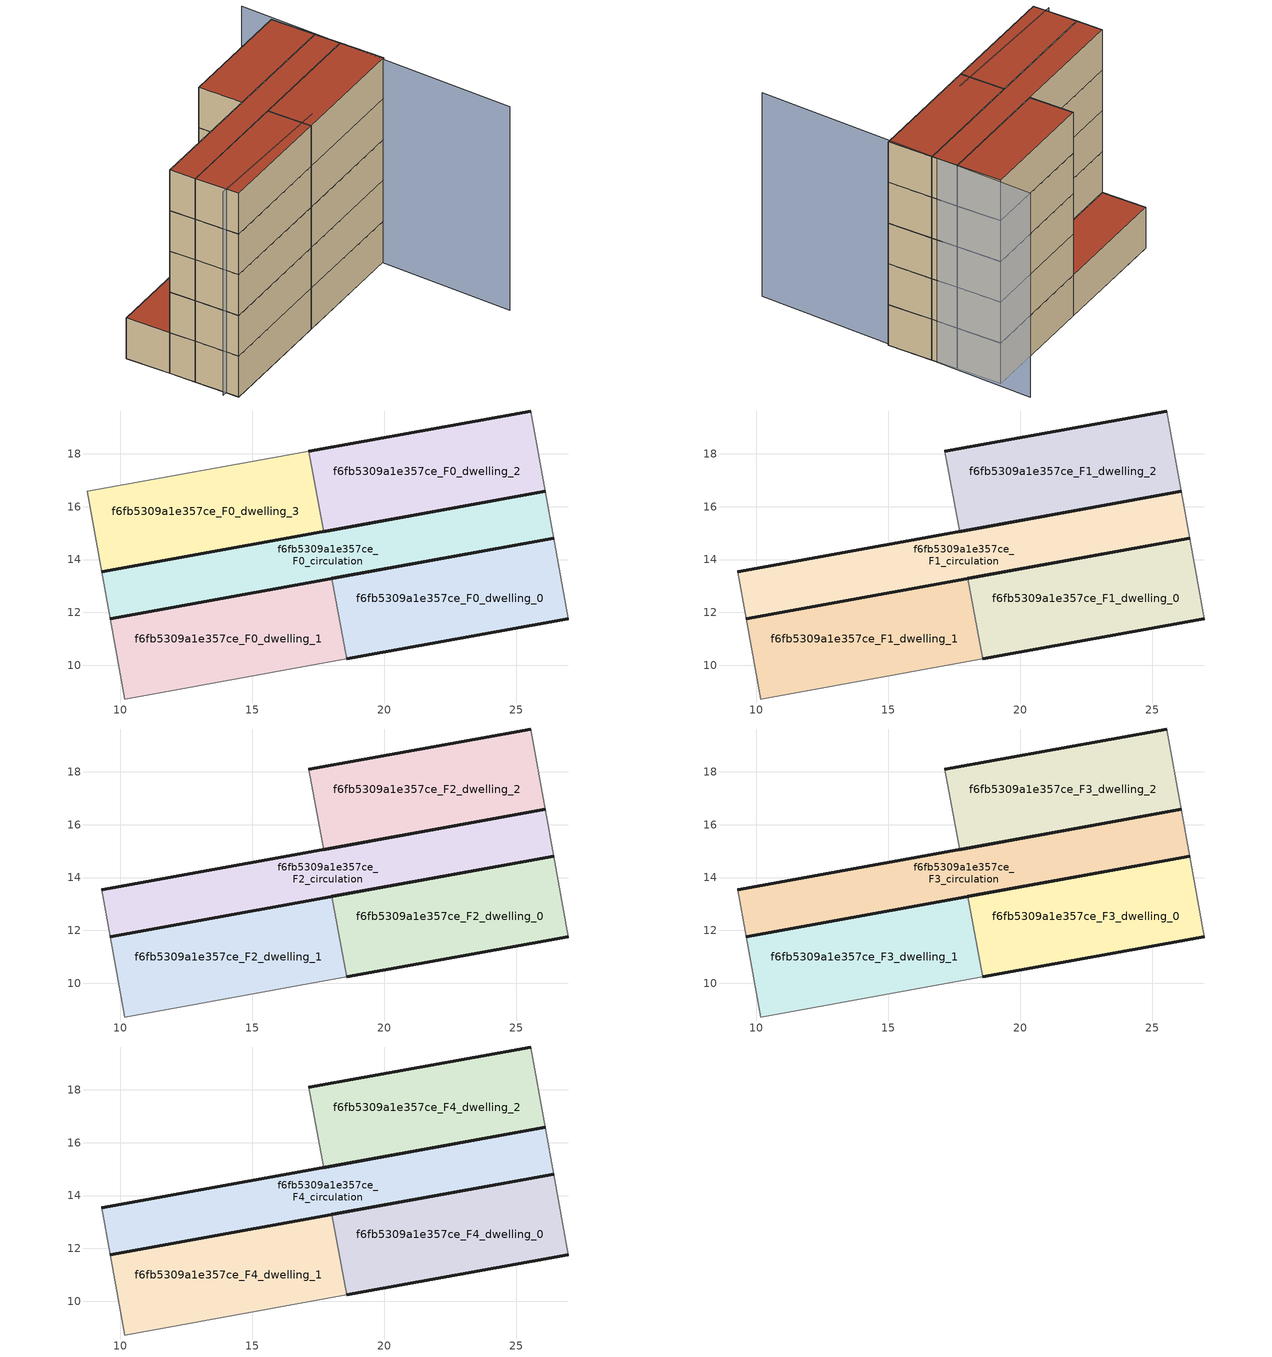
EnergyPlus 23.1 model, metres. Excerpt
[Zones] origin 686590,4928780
f6fb5309a1e357ce_F0_dwelling_0
 floor ground (EU_floor_Construction): 26.96,11.76 26.41,14.81 18.02,13.29 18.57,10.24 z0
 wall outside (EU_wall_Construction): 18.02,13.29 26.41,14.81 / 26.96,11.76 18.57,10.24 z0:3
 wall adiabatic (EU_wall_Construction): 26.41,14.81 26.96,11.76 z0:3
 wall to f6fb5309a1e357ce_F0_dwelling_1 (EU_wall_Construction): 18.57,10.24 18.02,13.29 z0:3
f6fb5309a1e357ce_F0_dwelling_1
 floor ground (EU_floor_Construction): 18.57,10.24 18.02,13.29 9.62,11.77 10.18,8.72 z0
 wall adiabatic (EU_wall_Construction): 18.57,10.24 10.18,8.72 9.62,11.77 18.02,13.29 z0:3
f6fb5309a1e357ce_F0_dwelling_2
 floor ground (EU_floor_Construction): 26.09,16.58 25.54,19.62 17.14,18.11 17.7,15.06 z0
 wall outside (EU_wall_Construction): 26.09,16.58 17.7,15.06 / 17.14,18.11 25.54,19.62 z0:3
 wall adiabatic (EU_wall_Construction): 25.54,19.62 26.09,16.58 z0:3
 wall to f6fb5309a1e357ce_F0_dwelling_3 (EU_wall_Construction): 17.7,15.06 17.14,18.11 z0:3
f6fb5309a1e357ce_F0_dwelling_3
 floor ground (EU_floor_Construction): 17.7,15.06 17.14,18.11 8.75,16.59 9.31,13.54 z0
 wall adiabatic (EU_wall_Construction): 17.7,15.06 9.31,13.54 8.75,16.59 17.14,18.11 z0:3
 roof outside (EU_roof_Construction): 17.14,18.11 17.7,15.06 9.31,13.54 8.75,16.59 z3
f6fb5309a1e357ce_F0_circulation
 floor ground (EU_floor_Construction): 26.41,14.81 26.09,16.58 9.31,13.54 9.62,11.77 z0
 wall outside (EU_wall_Construction): 26.41,14.81 9.62,11.77 / 9.31,13.54 26.09,16.58 z0:3
 wall adiabatic (EU_wall_Construction): 26.09,16.58 26.41,14.81 / 9.62,11.77 9.31,13.54 z0:3
f6fb5309a1e357ce_F1_dwelling_0
 floor to f6fb5309a1e357ce_F0_dwelling_0 (EU_floor_Construction): 26.96,11.76 26.41,14.81 18.02,13.29 18.57,10.24 z3
 wall outside (EU_wall_Construction): 18.02,13.29 26.41,14.81 / 26.96,11.76 18.57,10.24 z3:6
 wall adiabatic (EU_wall_Construction): 26.41,14.81 26.96,11.76 z3:6
 wall to f6fb5309a1e357ce_F1_dwelling_1 (EU_wall_Construction): 18.57,10.24 18.02,13.29 z3:6
f6fb5309a1e357ce_F1_dwelling_1
 floor to f6fb5309a1e357ce_F0_dwelling_1 (EU_floor_Construction): 18.57,10.24 18.02,13.29 9.62,11.77 10.18,8.72 z3
 wall adiabatic (EU_wall_Construction): 18.57,10.24 10.18,8.72 9.62,11.77 18.02,13.29 z3:6
f6fb5309a1e357ce_F1_dwelling_2
 floor to f6fb5309a1e357ce_F0_dwelling_2 (EU_floor_Construction): 26.09,16.58 25.53,19.62 17.14,18.11 17.7,15.06 z3
 wall outside (EU_wall_Construction): 26.09,16.58 17.7,15.06 / 17.14,18.11 25.54,19.62 z3:6
 wall adiabatic (EU_wall_Construction): 17.7,15.06 17.14,18.11 / 25.54,19.62 26.09,16.58 z3:6
f6fb5309a1e357ce_F1_circulation
 floor to f6fb5309a1e357ce_F0_circulation (EU_floor_Construction): 26.41,14.81 26.09,16.58 9.3,13.54 9.62,11.77 z3
 wall outside (EU_wall_Construction): 26.41,14.81 9.62,11.77 / 9.31,13.54 26.09,16.58 z3:6
 wall adiabatic (EU_wall_Construction): 26.09,16.58 26.41,14.81 / 9.62,11.77 9.31,13.54 z3:6
f6fb5309a1e357ce_F2_dwelling_0
 floor to f6fb5309a1e357ce_F1_dwelling_0 (EU_floor_Construction): 26.96,11.76 26.41,14.81 18.02,13.29 18.57,10.24 z6
 wall outside (EU_wall_Construction): 18.02,13.29 26.41,14.81 / 26.96,11.76 18.57,10.24 z6:9
 wall adiabatic (EU_wall_Construction): 26.41,14.81 26.96,11.76 z6:9
 wall to f6fb5309a1e357ce_F2_dwelling_1 (EU_wall_Construction): 18.57,10.24 18.02,13.29 z6:9
f6fb5309a1e357ce_F2_dwelling_1
 floor to f6fb5309a1e357ce_F1_dwelling_1 (EU_floor_Construction): 18.57,10.24 18.02,13.29 9.62,11.77 10.18,8.72 z6
 wall adiabatic (EU_wall_Construction): 18.57,10.24 10.18,8.72 9.62,11.77 18.02,13.29 z6:9
f6fb5309a1e357ce_F2_dwelling_2
 floor to f6fb5309a1e357ce_F1_dwelling_2 (EU_floor_Construction): 26.09,16.58 25.53,19.62 17.14,18.11 17.7,15.06 z6
 wall outside (EU_wall_Construction): 26.09,16.58 17.7,15.06 / 17.14,18.11 25.54,19.62 z6:9
 wall adiabatic (EU_wall_Construction): 17.7,15.06 17.14,18.11 / 25.54,19.62 26.09,16.58 z6:9
f6fb5309a1e357ce_F2_circulation
 floor to f6fb5309a1e357ce_F1_circulation (EU_floor_Construction): 26.41,14.81 26.09,16.58 9.3,13.54 9.62,11.77 z6
 wall outside (EU_wall_Construction): 26.41,14.81 9.62,11.77 / 9.31,13.54 26.09,16.58 z6:9
 wall adiabatic (EU_wall_Construction): 26.09,16.58 26.41,14.81 / 9.62,11.77 9.31,13.54 z6:9
f6fb5309a1e357ce_F3_dwelling_0
 floor to f6fb5309a1e357ce_F2_dwelling_0 (EU_floor_Construction): 26.96,11.76 26.41,14.81 18.02,13.29 18.57,10.24 z9
 wall outside (EU_wall_Construction): 18.02,13.29 26.41,14.81 / 26.96,11.76 18.57,10.24 z9:12
 wall adiabatic (EU_wall_Construction): 26.41,14.81 26.96,11.76 z9:12
 wall to f6fb5309a1e357ce_F3_dwelling_1 (EU_wall_Construction): 18.57,10.24 18.02,13.29 z9:12
f6fb5309a1e357ce_F3_dwelling_1
 floor to f6fb5309a1e357ce_F2_dwelling_1 (EU_floor_Construction): 18.57,10.24 18.02,13.29 9.62,11.77 10.18,8.72 z9
 wall adiabatic (EU_wall_Construction): 18.57,10.24 10.18,8.72 9.62,11.77 18.02,13.29 z9:12
f6fb5309a1e357ce_F3_dwelling_2
 floor to f6fb5309a1e357ce_F2_dwelling_2 (EU_floor_Construction): 26.09,16.58 25.53,19.62 17.14,18.11 17.7,15.06 z9
 wall outside (EU_wall_Construction): 26.09,16.58 17.7,15.06 / 17.14,18.11 25.54,19.62 z9:12
 wall adiabatic (EU_wall_Construction): 17.7,15.06 17.14,18.11 / 25.54,19.62 26.09,16.58 z9:12
f6fb5309a1e357ce_F3_circulation
 floor to f6fb5309a1e357ce_F2_circulation (EU_floor_Construction): 26.41,14.81 26.09,16.58 9.3,13.54 9.62,11.77 z9
 wall outside (EU_wall_Construction): 26.41,14.81 9.62,11.77 / 9.31,13.54 26.09,16.58 z9:12
 wall adiabatic (EU_wall_Construction): 26.09,16.58 26.41,14.81 / 9.62,11.77 9.31,13.54 z9:12
f6fb5309a1e357ce_F4_dwelling_0
 floor to f6fb5309a1e357ce_F3_dwelling_0 (EU_floor_Construction): 26.96,11.76 26.41,14.81 18.02,13.29 18.57,10.24 z12
 wall outside (EU_wall_Construction): 18.02,13.29 26.41,14.81 / 26.96,11.76 18.57,10.24 z12:15
 wall adiabatic (EU_wall_Construction): 26.41,14.81 26.96,11.76 z12:15
 wall to f6fb5309a1e357ce_F4_dwelling_1 (EU_wall_Construction): 18.57,10.24 18.02,13.29 z12:15
 roof outside (EU_roof_Construction): 26.41,14.81 26.96,11.76 18.57,10.24 18.02,13.29 z15
f6fb5309a1e357ce_F4_dwelling_1
 floor to f6fb5309a1e357ce_F3_dwelling_1 (EU_floor_Construction): 18.57,10.24 18.02,13.29 9.62,11.77 10.18,8.72 z12
 wall adiabatic (EU_wall_Construction): 18.57,10.24 10.18,8.72 9.62,11.77 18.02,13.29 z12:15
 roof outside (EU_roof_Construction): 18.02,13.29 18.57,10.24 10.18,8.72 9.62,11.77 z15
f6fb5309a1e357ce_F4_dwelling_2
 floor to f6fb5309a1e357ce_F3_dwelling_2 (EU_floor_Construction): 26.09,16.58 25.53,19.62 17.14,18.11 17.7,15.06 z12
 wall outside (EU_wall_Construction): 26.09,16.58 17.7,15.06 / 17.14,18.11 25.54,19.62 z12:15
 wall adiabatic (EU_wall_Construction): 17.7,15.06 17.14,18.11 / 25.54,19.62 26.09,16.58 z12:15
 roof outside (EU_roof_Construction): 25.54,19.62 26.09,16.58 17.7,15.06 17.14,18.11 z15
f6fb5309a1e357ce_F4_circulation
 floor to f6fb5309a1e357ce_F3_circulation (EU_floor_Construction): 26.41,14.81 26.09,16.58 9.3,13.54 9.62,11.77 z12
 wall outside (EU_wall_Construction): 26.41,14.81 9.62,11.77 / 9.31,13.54 26.09,16.58 z12:15
 wall adiabatic (EU_wall_Construction): 26.09,16.58 26.41,14.81 / 9.62,11.77 9.31,13.54 z12:15
 roof outside (EU_roof_Construction): 26.09,16.58 26.41,14.81 9.62,11.77 9.31,13.54 z15
shading: 9.72,9.55 19.58,11.06 / 28.08,2.53 25.42,21.91 z0:15
[Building]
EU S2 Campaign: North Axis=0; Terrain=City; Solar Distribution=FullExterior
[Site:Location]
Bologna: Latitude=44.5; Longitude=11.25; Time Zone=1; Elevation=37
[SizingPeriod:WeatherFileDays]
AnnualSizingPeriod: Begin Month=1; Begin Day of Month=1; End Month=12; End Day of Month=31; Day of Week for Start Day=Monday; Use Weather File Daylight Saving Period=No; Use Weather File Rain and Snow Indicators=No
[MATERIAL]
EU_InternalMass_Material: Roughness=MediumRough; Thickness=0.1; Conductivity=1; Density=1800; Specific Heat=900; Thermal Absorptance=0.9; Solar Absorptance=0.7; Visible Absorptance=0.7
[MATERIAL:NOMASS] Roughness=MediumRough; Thermal Absorptance=0.9; Solar Absorptance=0.7; Visible Absorptance=0.7
Name | Thermal Resistance
EU_wall_NoMass | 0.905828
EU_roof_NoMass | 0.37593
EU_floor_NoMass | 0.67114
[CONSTRUCTION]
EU_wall_Construction: EU_wall_NoMass
EU_roof_Construction: EU_roof_NoMass
EU_floor_Construction: EU_floor_NoMass
EU_InternalMass_Construction: EU_InternalMass_Material
[ZONE] Type=1; Multiplier=1; Ceiling Height=autocalculate; Floor Area=autocalculate; Part of Total Floor Area=Yes
Name | Volume
f6fb5309a1e357ce_F0_dwelling_0 | 79.199
f6fb5309a1e357ce_F1_dwelling_0; f6fb5309a1e357ce_F2_dwelling_0; f6fb5309a1e357ce_F3_dwelling_0; f6fb5309a1e357ce_F4_dwelling_0 | 79.2004
f6fb5309a1e357ce_F0_dwelling_1; f6fb5309a1e357ce_F0_dwelling_2; f6fb5309a1e357ce_F1_dwelling_2; f6fb5309a1e357ce_F2_dwelling_2; f6fb5309a1e357ce_F3_dwelling_2; f6fb5309a1e357ce_F4_dwelling_2 | 79.1968
f6fb5309a1e357ce_F1_dwelling_1; f6fb5309a1e357ce_F2_dwelling_1; f6fb5309a1e357ce_F3_dwelling_1; f6fb5309a1e357ce_F4_dwelling_1 | 79.196
f6fb5309a1e357ce_F0_dwelling_3 | 79.2041
f6fb5309a1e357ce_F0_circulation | 92.0793
f6fb5309a1e357ce_F1_circulation; f6fb5309a1e357ce_F2_circulation; f6fb5309a1e357ce_F3_circulation; f6fb5309a1e357ce_F4_circulation | 92.0801
[INTERNALMASS] Construction=EU_InternalMass_Construction
Name | Zone or ZoneList | Surface Area
f6fb5309a1e357ce_F0_dwelling_0_EU_InternalMass | f6fb5309a1e357ce_F0_dwelling_0 | 26.4018
f6fb5309a1e357ce_F0_dwelling_1_EU_InternalMass | f6fb5309a1e357ce_F0_dwelling_1 | 26.4018
f6fb5309a1e357ce_F0_dwelling_2_EU_InternalMass | f6fb5309a1e357ce_F0_dwelling_2 | 26.4014
f6fb5309a1e357ce_F0_dwelling_3_EU_InternalMass | f6fb5309a1e357ce_F0_dwelling_3 | 26.4014
f6fb5309a1e357ce_F1_dwelling_0_EU_InternalMass | f6fb5309a1e357ce_F1_dwelling_0 | 26.4018
f6fb5309a1e357ce_F1_dwelling_1_EU_InternalMass | f6fb5309a1e357ce_F1_dwelling_1 | 26.4018
f6fb5309a1e357ce_F1_dwelling_2_EU_InternalMass | f6fb5309a1e357ce_F1_dwelling_2 | 52.8028
f6fb5309a1e357ce_F2_dwelling_0_EU_InternalMass | f6fb5309a1e357ce_F2_dwelling_0 | 26.4018
f6fb5309a1e357ce_F2_dwelling_1_EU_InternalMass | f6fb5309a1e357ce_F2_dwelling_1 | 26.4018
f6fb5309a1e357ce_F2_dwelling_2_EU_InternalMass | f6fb5309a1e357ce_F2_dwelling_2 | 52.8028
f6fb5309a1e357ce_F3_dwelling_0_EU_InternalMass | f6fb5309a1e357ce_F3_dwelling_0 | 26.4018
f6fb5309a1e357ce_F3_dwelling_1_EU_InternalMass | f6fb5309a1e357ce_F3_dwelling_1 | 26.4018
f6fb5309a1e357ce_F3_dwelling_2_EU_InternalMass | f6fb5309a1e357ce_F3_dwelling_2 | 52.8028
f6fb5309a1e357ce_F4_dwelling_0_EU_InternalMass | f6fb5309a1e357ce_F4_dwelling_0 | 26.4018
f6fb5309a1e357ce_F4_dwelling_1_EU_InternalMass | f6fb5309a1e357ce_F4_dwelling_1 | 26.4018
f6fb5309a1e357ce_F4_dwelling_2_EU_InternalMass | f6fb5309a1e357ce_F4_dwelling_2 | 52.8028
[OTHEREQUIPMENT] Fuel Type=Electricity; Design Level Calculation Method=Watts/Area; Power per Zone Floor Area=1; Fraction Latent=0; Fraction Radiant=0; Fraction Lost=0; Carbon Dioxide Generation Rate=0; EndUse Subcategory=EU_Step8_InternalGains
Name | Zone or ZoneList or Space or SpaceList | Schedule
EU_Step8_InternalGain_f6fb5309a1e357ce_F0_dwelling_0_f000 | f6fb5309a1e357ce_F0_dwelling_0 | EU_Step8_GainSchedule_f6fb5309a1e357ce_F0_dwelling_0_f000
EU_Step8_InternalGain_f6fb5309a1e357ce_F0_dwelling_1_f000 | f6fb5309a1e357ce_F0_dwelling_1 | EU_Step8_GainSchedule_f6fb5309a1e357ce_F0_dwelling_1_f000
EU_Step8_InternalGain_f6fb5309a1e357ce_F0_dwelling_2_f000 | f6fb5309a1e357ce_F0_dwelling_2 | EU_Step8_GainSchedule_f6fb5309a1e357ce_F0_dwelling_2_f000
EU_Step8_InternalGain_f6fb5309a1e357ce_F0_dwelling_3_f000 | f6fb5309a1e357ce_F0_dwelling_3 | EU_Step8_GainSchedule_f6fb5309a1e357ce_F0_dwelling_3_f000
EU_Step8_InternalGain_f6fb5309a1e357ce_F1_dwelling_0_f000 | f6fb5309a1e357ce_F1_dwelling_0 | EU_Step8_GainSchedule_f6fb5309a1e357ce_F1_dwelling_0_f000
EU_Step8_InternalGain_f6fb5309a1e357ce_F1_dwelling_1_f000 | f6fb5309a1e357ce_F1_dwelling_1 | EU_Step8_GainSchedule_f6fb5309a1e357ce_F1_dwelling_1_f000
EU_Step8_InternalGain_f6fb5309a1e357ce_F1_dwelling_2_f000 | f6fb5309a1e357ce_F1_dwelling_2 | EU_Step8_GainSchedule_f6fb5309a1e357ce_F1_dwelling_2_f000
EU_Step8_InternalGain_f6fb5309a1e357ce_F2_dwelling_0_f000 | f6fb5309a1e357ce_F2_dwelling_0 | EU_Step8_GainSchedule_f6fb5309a1e357ce_F2_dwelling_0_f000
EU_Step8_InternalGain_f6fb5309a1e357ce_F2_dwelling_1_f000 | f6fb5309a1e357ce_F2_dwelling_1 | EU_Step8_GainSchedule_f6fb5309a1e357ce_F2_dwelling_1_f000
EU_Step8_InternalGain_f6fb5309a1e357ce_F2_dwelling_2_f000 | f6fb5309a1e357ce_F2_dwelling_2 | EU_Step8_GainSchedule_f6fb5309a1e357ce_F2_dwelling_2_f000
EU_Step8_InternalGain_f6fb5309a1e357ce_F3_dwelling_0_f000 | f6fb5309a1e357ce_F3_dwelling_0 | EU_Step8_GainSchedule_f6fb5309a1e357ce_F3_dwelling_0_f000
EU_Step8_InternalGain_f6fb5309a1e357ce_F3_dwelling_1_f000 | f6fb5309a1e357ce_F3_dwelling_1 | EU_Step8_GainSchedule_f6fb5309a1e357ce_F3_dwelling_1_f000
EU_Step8_InternalGain_f6fb5309a1e357ce_F3_dwelling_2_f000 | f6fb5309a1e357ce_F3_dwelling_2 | EU_Step8_GainSchedule_f6fb5309a1e357ce_F3_dwelling_2_f000
EU_Step8_InternalGain_f6fb5309a1e357ce_F4_dwelling_0_f000 | f6fb5309a1e357ce_F4_dwelling_0 | EU_Step8_GainSchedule_f6fb5309a1e357ce_F4_dwelling_0_f000
EU_Step8_InternalGain_f6fb5309a1e357ce_F4_dwelling_1_f000 | f6fb5309a1e357ce_F4_dwelling_1 | EU_Step8_GainSchedule_f6fb5309a1e357ce_F4_dwelling_1_f000
EU_Step8_InternalGain_f6fb5309a1e357ce_F4_dwelling_2_f000 | f6fb5309a1e357ce_F4_dwelling_2 | EU_Step8_GainSchedule_f6fb5309a1e357ce_F4_dwelling_2_f000
[ZONEINFILTRATION:DESIGNFLOWRATE] Schedule=EU_AlwaysOn; Design Flow Rate Calculation Method=Flow/Area; Flow Rate per Floor Area=0.0005; Constant Term Coefficient=1; Temperature Term Coefficient=0; Velocity Term Coefficient=0; Velocity Squared Term Coefficient=0
Name | Zone or ZoneList or Space or SpaceList
EU_Circulation_Infiltration_f6fb5309a1e357ce_F0_circulation | f6fb5309a1e357ce_F0_circulation
EU_Circulation_Infiltration_f6fb5309a1e357ce_F1_circulation | f6fb5309a1e357ce_F1_circulation
EU_Circulation_Infiltration_f6fb5309a1e357ce_F2_circulation | f6fb5309a1e357ce_F2_circulation
EU_Circulation_Infiltration_f6fb5309a1e357ce_F3_circulation | f6fb5309a1e357ce_F3_circulation
EU_Circulation_Infiltration_f6fb5309a1e357ce_F4_circulation | f6fb5309a1e357ce_F4_circulation
[ZONEVENTILATION:DESIGNFLOWRATE] Schedule=EU_AlwaysOn; Design Flow Rate Calculation Method=AirChanges/Hour; Air Changes per Hour=0.73129; Ventilation Type=Natural; Fan Pressure Rise=0; Fan Total Efficiency=1; Constant Term Coefficient=1; Temperature Term Coefficient=0; Velocity Term Coefficient=0; Velocity Squared Term Coefficient=0; Minimum Indoor Temperature=-100; Maximum Indoor Temperature=100; Delta Temperature=-100; Minimum Outdoor Temperature=-100; Maximum Outdoor Temperature=100; Maximum Wind Speed=40
Name | Zone or ZoneList or Space or SpaceList
EU_ConstantAir_f6fb5309a1e357ce_F0_dwelling_0 | f6fb5309a1e357ce_F0_dwelling_0
EU_ConstantAir_f6fb5309a1e357ce_F0_dwelling_1 | f6fb5309a1e357ce_F0_dwelling_1
EU_ConstantAir_f6fb5309a1e357ce_F0_dwelling_2 | f6fb5309a1e357ce_F0_dwelling_2
EU_ConstantAir_f6fb5309a1e357ce_F0_dwelling_3 | f6fb5309a1e357ce_F0_dwelling_3
EU_ConstantAir_f6fb5309a1e357ce_F1_dwelling_0 | f6fb5309a1e357ce_F1_dwelling_0
EU_ConstantAir_f6fb5309a1e357ce_F1_dwelling_1 | f6fb5309a1e357ce_F1_dwelling_1
EU_ConstantAir_f6fb5309a1e357ce_F1_dwelling_2 | f6fb5309a1e357ce_F1_dwelling_2
EU_ConstantAir_f6fb5309a1e357ce_F2_dwelling_0 | f6fb5309a1e357ce_F2_dwelling_0
EU_ConstantAir_f6fb5309a1e357ce_F2_dwelling_1 | f6fb5309a1e357ce_F2_dwelling_1
EU_ConstantAir_f6fb5309a1e357ce_F2_dwelling_2 | f6fb5309a1e357ce_F2_dwelling_2
EU_ConstantAir_f6fb5309a1e357ce_F3_dwelling_0 | f6fb5309a1e357ce_F3_dwelling_0
EU_ConstantAir_f6fb5309a1e357ce_F3_dwelling_1 | f6fb5309a1e357ce_F3_dwelling_1
EU_ConstantAir_f6fb5309a1e357ce_F3_dwelling_2 | f6fb5309a1e357ce_F3_dwelling_2
EU_ConstantAir_f6fb5309a1e357ce_F4_dwelling_0 | f6fb5309a1e357ce_F4_dwelling_0
EU_ConstantAir_f6fb5309a1e357ce_F4_dwelling_1 | f6fb5309a1e357ce_F4_dwelling_1
EU_ConstantAir_f6fb5309a1e357ce_F4_dwelling_2 | f6fb5309a1e357ce_F4_dwelling_2
[HVACTEMPLATE:THERMOSTAT] Constant Heating Setpoint=20; Constant Cooling Setpoint=50
EU_HeatOnly_f6fb5309a1e357ce_F0_dwelling_0; EU_HeatOnly_f6fb5309a1e357ce_F0_dwelling_1; EU_HeatOnly_f6fb5309a1e357ce_F0_dwelling_2; EU_HeatOnly_f6fb5309a1e357ce_F0_dwelling_3; EU_HeatOnly_f6fb5309a1e357ce_F1_dwelling_0; EU_HeatOnly_f6fb5309a1e357ce_F1_dwelling_1; EU_HeatOnly_f6fb5309a1e357ce_F1_dwelling_2; EU_HeatOnly_f6fb5309a1e357ce_F2_dwelling_0; EU_HeatOnly_f6fb5309a1e357ce_F2_dwelling_1; EU_HeatOnly_f6fb5309a1e357ce_F2_dwelling_2; EU_HeatOnly_f6fb5309a1e357ce_F3_dwelling_0; EU_HeatOnly_f6fb5309a1e357ce_F3_dwelling_1; EU_HeatOnly_f6fb5309a1e357ce_F3_dwelling_2; EU_HeatOnly_f6fb5309a1e357ce_F4_dwelling_0; EU_HeatOnly_f6fb5309a1e357ce_F4_dwelling_1; EU_HeatOnly_f6fb5309a1e357ce_F4_dwelling_2
[HVACTEMPLATE:ZONE:IDEALLOADSAIRSYSTEM] System Availability Schedule=EU_AlwaysOn; Maximum Heating Supply Air Temperature=50; Minimum Cooling Supply Air Temperature=13; Maximum Heating Supply Air Humidity Ratio=0.0156; Minimum Cooling Supply Air Humidity Ratio=0.0077; Heating Limit=NoLimit; Cooling Limit=NoLimit; Heating Availability Schedule=EU_AlwaysOn; Cooling Availability Schedule=EU_CoolingOff; Dehumidification Control Type=ConstantSensibleHeatRatio; Cooling Sensible Heat Ratio=0.7; Dehumidification Setpoint=60; Humidification Control Type=None; Humidification Setpoint=30; Outdoor Air Method=None; Outdoor Air Flow Rate per Person=0.00944; Outdoor Air Flow Rate per Zone Floor Area=0; Outdoor Air Flow Rate per Zone=0; Demand Controlled Ventilation Type=None; Outdoor Air Economizer Type=NoEconomizer; Heat Recovery Type=None; Sensible Heat Recovery Effectiveness=0.7; Latent Heat Recovery Effectiveness=0.65
Name | Template Thermostat
f6fb5309a1e357ce_F0_dwelling_0 | EU_HeatOnly_f6fb5309a1e357ce_F0_dwelling_0
f6fb5309a1e357ce_F0_dwelling_1 | EU_HeatOnly_f6fb5309a1e357ce_F0_dwelling_1
f6fb5309a1e357ce_F0_dwelling_2 | EU_HeatOnly_f6fb5309a1e357ce_F0_dwelling_2
f6fb5309a1e357ce_F0_dwelling_3 | EU_HeatOnly_f6fb5309a1e357ce_F0_dwelling_3
f6fb5309a1e357ce_F1_dwelling_0 | EU_HeatOnly_f6fb5309a1e357ce_F1_dwelling_0
f6fb5309a1e357ce_F1_dwelling_1 | EU_HeatOnly_f6fb5309a1e357ce_F1_dwelling_1
f6fb5309a1e357ce_F1_dwelling_2 | EU_HeatOnly_f6fb5309a1e357ce_F1_dwelling_2
f6fb5309a1e357ce_F2_dwelling_0 | EU_HeatOnly_f6fb5309a1e357ce_F2_dwelling_0
f6fb5309a1e357ce_F2_dwelling_1 | EU_HeatOnly_f6fb5309a1e357ce_F2_dwelling_1
f6fb5309a1e357ce_F2_dwelling_2 | EU_HeatOnly_f6fb5309a1e357ce_F2_dwelling_2
f6fb5309a1e357ce_F3_dwelling_0 | EU_HeatOnly_f6fb5309a1e357ce_F3_dwelling_0
f6fb5309a1e357ce_F3_dwelling_1 | EU_HeatOnly_f6fb5309a1e357ce_F3_dwelling_1
f6fb5309a1e357ce_F3_dwelling_2 | EU_HeatOnly_f6fb5309a1e357ce_F3_dwelling_2
f6fb5309a1e357ce_F4_dwelling_0 | EU_HeatOnly_f6fb5309a1e357ce_F4_dwelling_0
f6fb5309a1e357ce_F4_dwelling_1 | EU_HeatOnly_f6fb5309a1e357ce_F4_dwelling_1
f6fb5309a1e357ce_F4_dwelling_2 | EU_HeatOnly_f6fb5309a1e357ce_F4_dwelling_2
[SIZING:ZONE] Zone Cooling Design Supply Air Temperature Input Method=SupplyAirTemperature; Zone Cooling Design Supply Air Temperature=13; Zone Heating Design Supply Air Temperature Input Method=SupplyAirTemperature; Zone Heating Design Supply Air Temperature=50; Zone Cooling Design Supply Air Humidity Ratio=0.008; Zone Heating Design Supply Air Humidity Ratio=0.008; Cooling Design Air Flow Method=DesignDay; Cooling Design Air Flow Rate=0; Cooling Minimum Air Flow per Zone Floor Area=0.000762; Cooling Minimum Air Flow=0; Cooling Minimum Air Flow Fraction=0.2; Heating Design Air Flow Method=DesignDay; Heating Design Air Flow Rate=0; Heating Maximum Air Flow per Zone Floor Area=0.002032; Heating Maximum Air Flow=0.141576; Heating Maximum Air Flow Fraction=0.3; Account for Dedicated Outdoor Air System=No; Dedicated Outdoor Air System Control Strategy=NeutralSupplyAir; Dedicated Outdoor Air Low Setpoint Temperature for Design=autosize; Dedicated Outdoor Air High Setpoint Temperature for Design=autosize; Zone Load Sizing Method=Sensible Load Only No Latent Load; Zone Latent Cooling Design Supply Air Humidity Ratio Input Method=HumidityRatioDifference; Zone Cooling Design Supply Air Humidity Ratio Difference=0.005; Zone Latent Heating Design Supply Air Humidity Ratio Input Method=HumidityRatioDifference; Zone Humidification Design Supply Air Humidity Ratio Difference=0.005
f6fb5309a1e357ce_F0_dwelling_0; f6fb5309a1e357ce_F0_dwelling_1; f6fb5309a1e357ce_F0_dwelling_2; f6fb5309a1e357ce_F0_dwelling_3; f6fb5309a1e357ce_F1_dwelling_0; f6fb5309a1e357ce_F1_dwelling_1; f6fb5309a1e357ce_F1_dwelling_2; f6fb5309a1e357ce_F2_dwelling_0; f6fb5309a1e357ce_F2_dwelling_1; f6fb5309a1e357ce_F2_dwelling_2; f6fb5309a1e357ce_F3_dwelling_0; f6fb5309a1e357ce_F3_dwelling_1; f6fb5309a1e357ce_F3_dwelling_2; f6fb5309a1e357ce_F4_dwelling_0; f6fb5309a1e357ce_F4_dwelling_1; f6fb5309a1e357ce_F4_dwelling_2
[SCHEDULE:CONSTANT]
Name | Hourly Value
EU_AlwaysOn | 1
EU_CoolingOff | 0
[SCHEDULE:FILE] Column Number=1; Rows to Skip at Top=0; Number of Hours of Data=8760; Column Separator=Comma; Interpolate to Timestep=No; Minutes per Item=60; Adjust Schedule for Daylight Savings=Yes
Name | File
EU_Step8_GainSchedule_f6fb5309a1e357ce_F0_dwelling_0_f000 | ../../schedules/f6fb5309a1e357ce/f6fb5309a1e357ce_F0_dwelling_0_f000_gain.csv
EU_Step8_GainSchedule_f6fb5309a1e357ce_F0_dwelling_1_f000 | ../../schedules/f6fb5309a1e357ce/f6fb5309a1e357ce_F0_dwelling_1_f000_gain.csv
EU_Step8_GainSchedule_f6fb5309a1e357ce_F0_dwelling_2_f000 | ../../schedules/f6fb5309a1e357ce/f6fb5309a1e357ce_F0_dwelling_2_f000_gain.csv
EU_Step8_GainSchedule_f6fb5309a1e357ce_F0_dwelling_3_f000 | ../../schedules/f6fb5309a1e357ce/f6fb5309a1e357ce_F0_dwelling_3_f000_gain.csv
EU_Step8_GainSchedule_f6fb5309a1e357ce_F1_dwelling_0_f000 | ../../schedules/f6fb5309a1e357ce/f6fb5309a1e357ce_F1_dwelling_0_f000_gain.csv
EU_Step8_GainSchedule_f6fb5309a1e357ce_F1_dwelling_1_f000 | ../../schedules/f6fb5309a1e357ce/f6fb5309a1e357ce_F1_dwelling_1_f000_gain.csv
EU_Step8_GainSchedule_f6fb5309a1e357ce_F1_dwelling_2_f000 | ../../schedules/f6fb5309a1e357ce/f6fb5309a1e357ce_F1_dwelling_2_f000_gain.csv
EU_Step8_GainSchedule_f6fb5309a1e357ce_F2_dwelling_0_f000 | ../../schedules/f6fb5309a1e357ce/f6fb5309a1e357ce_F2_dwelling_0_f000_gain.csv
EU_Step8_GainSchedule_f6fb5309a1e357ce_F2_dwelling_1_f000 | ../../schedules/f6fb5309a1e357ce/f6fb5309a1e357ce_F2_dwelling_1_f000_gain.csv
EU_Step8_GainSchedule_f6fb5309a1e357ce_F2_dwelling_2_f000 | ../../schedules/f6fb5309a1e357ce/f6fb5309a1e357ce_F2_dwelling_2_f000_gain.csv
EU_Step8_GainSchedule_f6fb5309a1e357ce_F3_dwelling_0_f000 | ../../schedules/f6fb5309a1e357ce/f6fb5309a1e357ce_F3_dwelling_0_f000_gain.csv
EU_Step8_GainSchedule_f6fb5309a1e357ce_F3_dwelling_1_f000 | ../../schedules/f6fb5309a1e357ce/f6fb5309a1e357ce_F3_dwelling_1_f000_gain.csv
EU_Step8_GainSchedule_f6fb5309a1e357ce_F3_dwelling_2_f000 | ../../schedules/f6fb5309a1e357ce/f6fb5309a1e357ce_F3_dwelling_2_f000_gain.csv
EU_Step8_GainSchedule_f6fb5309a1e357ce_F4_dwelling_0_f000 | ../../schedules/f6fb5309a1e357ce/f6fb5309a1e357ce_F4_dwelling_0_f000_gain.csv
EU_Step8_GainSchedule_f6fb5309a1e357ce_F4_dwelling_1_f000 | ../../schedules/f6fb5309a1e357ce/f6fb5309a1e357ce_F4_dwelling_1_f000_gain.csv
EU_Step8_GainSchedule_f6fb5309a1e357ce_F4_dwelling_2_f000 | ../../schedules/f6fb5309a1e357ce/f6fb5309a1e357ce_F4_dwelling_2_f000_gain.csv
